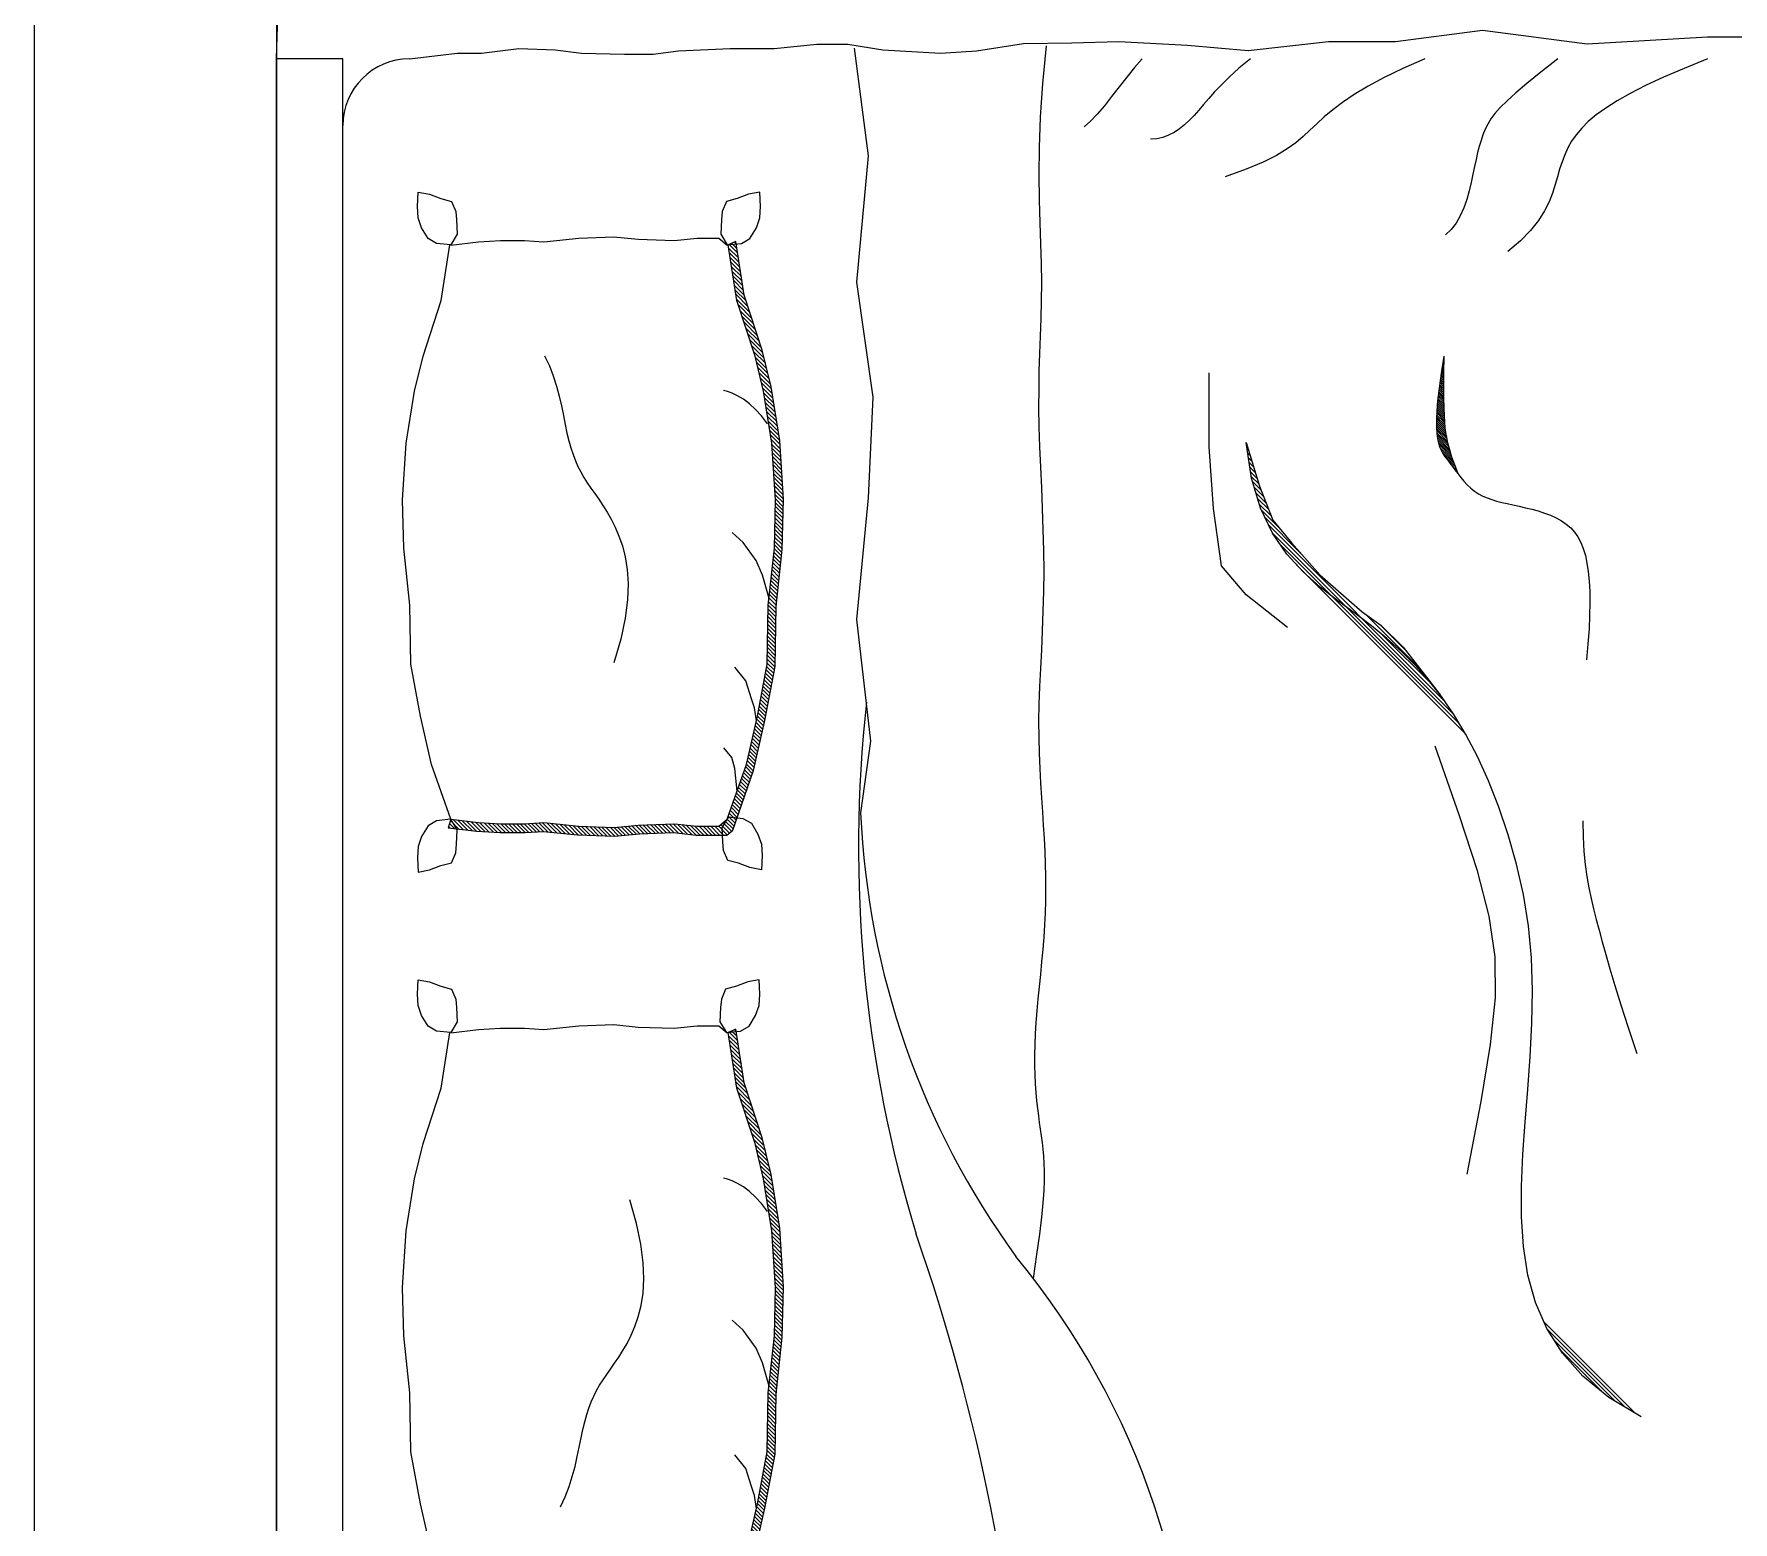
# Model space of a CAD drawing. Header units: millimetres. Extents: x 2444.3 to 2532.4, y 2068.2 to 2109.
# Drawn here: x 2465.698 to 2467.1, y 2096.146 to 2097.374 of the extents above; entities that cross this region are included whole.
import ezdxf

# ---------------------------------------------------------------- set-up
doc = ezdxf.new("R2010")
doc.units = ezdxf.units.MM
doc.layers.get('0').update_dxf_attribs({"color": 4})
doc.layers.add('MOBILIARIO', color=7, linetype='Continuous')
doc.layers.add('MOBILIARIO2', color=11, linetype='Continuous')

# ---------------------------------------------------------------- blocks, each defined once
blk = doc.blocks.new('*X93')
at = {"color": 0}
for p, q in [((163.7044, 128.5647), (163.7161, 128.5763)), ((163.705, 128.5698), (163.7167, 128.5814)), ((163.7057, 128.5749), (163.7155, 128.5848)), ((163.7063, 128.58), (163.7121, 128.5858)), ((163.7069, 128.5851), (163.7087, 128.5869)), ((163.7027, 128.545), (163.7136, 128.5559)), ((163.7029, 128.5497), (163.7142, 128.561)), ((163.7032, 128.5545), (163.7148, 128.5661)), ((163.7038, 128.5596), (163.7154, 128.5712)), ((163.7017, 128.5261), (163.7123, 128.5366)), ((163.7019, 128.5307), (163.7126, 128.5414)), ((163.7022, 128.5355), (163.7128, 128.5461)), ((163.7024, 128.5402), (163.7131, 128.5509)), ((163.7017, 128.5216), (163.712, 128.5319)), ((163.7017, 128.5171), (163.7118, 128.5271)), ((163.7017, 128.5126), (163.7118, 128.5227)), ((163.7017, 128.5081), (163.7118, 128.5182)), ((163.7017, 128.5036), (163.7118, 128.5137)), ((163.7017, 128.4991), (163.7118, 128.5092)), ((163.702, 128.4949), (163.7118, 128.5047)), ((163.7023, 128.4907), (163.7118, 128.5002)), ((163.702, 128.468), (163.7131, 128.4791)), ((163.7025, 128.4865), (163.712, 128.496)), ((163.7025, 128.473), (163.7128, 128.4833)), ((163.7028, 128.4822), (163.7123, 128.4917)), ((163.703, 128.478), (163.7126, 128.4875)), ((163.6999, 128.4479), (163.7113, 128.4593)), ((163.7004, 128.4529), (163.7118, 128.4643)), ((163.701, 128.4579), (163.7123, 128.4693)), ((163.7015, 128.4629), (163.7128, 128.4743)), ((163.6987, 128.4287), (163.7092, 128.4392)), ((163.6988, 128.4334), (163.7097, 128.4442)), ((163.699, 128.438), (163.7102, 128.4492)), ((163.6994, 128.4429), (163.7107, 128.4543)), ((163.698, 128.4101), (163.7084, 128.4205)), ((163.6982, 128.4148), (163.7086, 128.4252)), ((163.6983, 128.4194), (163.7087, 128.4298)), ((163.6985, 128.4241), (163.7089, 128.4345)), ((163.6976, 128.3962), (163.7079, 128.4066)), ((163.6977, 128.4008), (163.7081, 128.4112)), ((163.6979, 128.4055), (163.7083, 128.4159)), ((163.698, 128.3921), (163.7078, 128.4019)), ((163.6984, 128.388), (163.7077, 128.3973)), ((163.6988, 128.384), (163.7081, 128.3932)), ((163.6992, 128.3799), (163.7085, 128.3891)), ((163.6996, 128.3758), (163.7089, 128.385)), ((163.7, 128.3717), (163.7093, 128.381)), ((163.7004, 128.3676), (163.7097, 128.3769)), ((163.7006, 128.3633), (163.7101, 128.3728)), ((163.7007, 128.3589), (163.7104, 128.3686)), ((163.7009, 128.3546), (163.7106, 128.3643)), ((163.701, 128.3502), (163.7107, 128.36)), ((163.7011, 128.3459), (163.7109, 128.3556)), ((163.7013, 128.3415), (163.711, 128.3513)), ((163.7014, 128.3372), (163.7112, 128.3469)), ((163.7016, 128.3328), (163.7113, 128.3426)), ((163.7, 128.3133), (163.7114, 128.3247)), ((163.7006, 128.3184), (163.7117, 128.3295)), ((163.7011, 128.3234), (163.7116, 128.3339)), ((163.7016, 128.3284), (163.7115, 128.3382)), ((163.699, 128.3033), (163.7104, 128.3147)), ((163.699, 128.2988), (163.7098, 128.3097)), ((163.699, 128.2943), (163.7093, 128.3046)), ((163.6995, 128.3083), (163.7109, 128.3197)), ((163.699, 128.2898), (163.709, 128.2999)), ((163.699, 128.2853), (163.709, 128.2954)), ((163.699, 128.2809), (163.709, 128.2909)), ((163.699, 128.2764), (163.709, 128.2864)), ((163.699, 128.2719), (163.709, 128.2819)), ((163.6993, 128.2677), (163.709, 128.2774)), ((163.7013, 128.2652), (163.7109, 128.2748)), ((163.7034, 128.2628), (163.713, 128.2724)), ((163.7059, 128.2609), (163.715, 128.27)), ((163.7093, 128.2597), (163.7171, 128.2676)), ((163.7126, 128.2585), (163.7204, 128.2664)), ((163.7159, 128.2574), (163.7238, 128.2652)), ((163.7192, 128.2562), (163.7271, 128.264)), ((164.344, 128.2523), (164.3552, 128.2635)), ((164.3493, 128.2532), (164.3605, 128.2644)), ((164.3547, 128.254), (164.3659, 128.2652)), ((164.36, 128.2549), (164.3712, 128.2661)), ((164.3653, 128.2557), (164.3752, 128.2656)), ((163.7225, 128.255), (163.7304, 128.2629)), ((163.7259, 128.2539), (163.7337, 128.2617)), ((163.7292, 128.2527), (163.737, 128.2605)), ((163.7325, 128.2515), (163.7404, 128.2594)), ((163.7358, 128.2503), (163.7437, 128.2582)), ((163.7391, 128.2492), (163.747, 128.257)), ((163.7425, 128.248), (163.7503, 128.2559)), ((163.7458, 128.2468), (163.7536, 128.2547)), ((163.7491, 128.2457), (163.757, 128.2535)), ((163.7524, 128.2445), (163.7603, 128.2523)), ((163.7557, 128.2433), (163.7636, 128.2512)), ((163.7591, 128.2422), (163.7669, 128.25)), ((163.7624, 128.241), (163.7702, 128.2488)), ((163.7657, 128.2398), (163.7736, 128.2477)), ((163.769, 128.2386), (163.7769, 128.2465)), ((163.7723, 128.2375), (163.7803, 128.2454)), ((163.776, 128.2366), (163.7839, 128.2446)), ((164.2574, 128.2287), (164.2729, 128.2441)), ((164.2641, 128.2308), (164.2795, 128.2463)), ((164.2708, 128.233), (164.2862, 128.2484)), ((164.2774, 128.2352), (164.2929, 128.2506)), ((164.2841, 128.2373), (164.2995, 128.2528)), ((164.2907, 128.2395), (164.3062, 128.2549)), ((164.2974, 128.2417), (164.3125, 128.2568)), ((164.3041, 128.2438), (164.3179, 128.2576)), ((164.3107, 128.246), (164.3232, 128.2585)), ((164.3173, 128.2481), (164.3285, 128.2593)), ((164.3227, 128.249), (164.3339, 128.2602)), ((164.328, 128.2498), (164.3392, 128.261)), ((164.3333, 128.2507), (164.3445, 128.2619)), ((164.3387, 128.2515), (164.3499, 128.2627)), ((164.3707, 128.2566), (164.3766, 128.2625)), ((164.376, 128.2574), (164.378, 128.2594)), ((163.7796, 128.2358), (163.7876, 128.2437)), ((163.7833, 128.235), (163.7913, 128.2429)), ((163.787, 128.2341), (163.7949, 128.2421)), ((163.7906, 128.2333), (163.7986, 128.2413)), ((163.7943, 128.2325), (163.8023, 128.2404)), ((163.798, 128.2317), (163.8059, 128.2396)), ((163.8016, 128.2308), (163.8096, 128.2388)), ((163.8053, 128.23), (163.8133, 128.238)), ((163.809, 128.2292), (163.8169, 128.2371)), ((163.8126, 128.2284), (163.8206, 128.2363)), ((163.8163, 128.2275), (163.8243, 128.2355)), ((163.82, 128.2267), (163.8279, 128.2347)), ((163.8236, 128.2259), (163.8316, 128.2338)), ((163.8273, 128.2251), (163.8353, 128.233)), ((163.831, 128.2243), (163.839, 128.2323)), ((163.8348, 128.2236), (163.8428, 128.2316)), ((163.8386, 128.2229), (163.8466, 128.2309)), ((163.8424, 128.2222), (163.8504, 128.2302)), ((163.8461, 128.2215), (163.8542, 128.2295)), ((163.8499, 128.2208), (163.858, 128.2288)), ((163.8537, 128.2201), (163.8618, 128.2281)), ((163.8575, 128.2194), (163.8655, 128.2274)), ((163.8613, 128.2187), (163.8693, 128.2267)), ((163.8651, 128.2179), (163.8731, 128.226)), ((163.8689, 128.2172), (163.8769, 128.2253)), ((164.1886, 128.2136), (164.1998, 128.2249)), ((164.1939, 128.2145), (164.2052, 128.2258)), ((164.1993, 128.2154), (164.2109, 128.227)), ((164.2046, 128.2163), (164.2168, 128.2284)), ((164.21, 128.2171), (164.2227, 128.2298)), ((164.2157, 128.2183), (164.2286, 128.2313)), ((164.2216, 128.2197), (164.2345, 128.2327)), ((164.2275, 128.2212), (164.2405, 128.2341)), ((164.2334, 128.2226), (164.2464, 128.2356)), ((164.2393, 128.224), (164.2529, 128.2376)), ((164.2453, 128.2255), (164.2596, 128.2397)), ((164.2512, 128.2269), (164.2662, 128.2419)), ((163.8726, 128.2165), (163.8807, 128.2246)), ((163.8764, 128.2158), (163.8845, 128.2239)), ((163.8802, 128.2151), (163.8883, 128.2232)), ((163.884, 128.2144), (163.8921, 128.2225)), ((163.8878, 128.2137), (163.896, 128.222)), ((163.8916, 128.213), (163.9004, 128.2219)), ((163.8959, 128.2129), (163.9048, 128.2218)), ((163.9003, 128.2128), (163.9092, 128.2217)), ((163.9047, 128.2127), (163.9136, 128.2216)), ((163.9091, 128.2126), (163.918, 128.2215)), ((163.9135, 128.2125), (163.9224, 128.2214)), ((163.9179, 128.2124), (163.9268, 128.2214)), ((163.9223, 128.2123), (163.9313, 128.2213)), ((163.9267, 128.2122), (163.9357, 128.2212)), ((163.9311, 128.2121), (163.9401, 128.2211)), ((163.9355, 128.2121), (163.9445, 128.221)), ((163.9399, 128.212), (163.9489, 128.2209)), ((163.9443, 128.2119), (163.9533, 128.2208)), ((163.9487, 128.2118), (163.9577, 128.2207)), ((163.9531, 128.2117), (163.9621, 128.2206)), ((163.9575, 128.2116), (163.9661, 128.2202)), ((163.9618, 128.2114), (163.9702, 128.2198)), ((163.9659, 128.211), (163.9743, 128.2194)), ((163.9699, 128.2106), (163.9783, 128.2189)), ((163.974, 128.2101), (163.9824, 128.2185)), ((163.9781, 128.2097), (163.9864, 128.2181)), ((163.9821, 128.2093), (163.9905, 128.2176)), ((163.9862, 128.2088), (163.9945, 128.2172)), ((163.9902, 128.2084), (163.9986, 128.2168)), ((163.9943, 128.208), (164.0027, 128.2163)), ((163.9984, 128.2075), (164.0067, 128.2159)), ((164.0024, 128.2071), (164.0108, 128.2155)), ((164.0065, 128.2067), (164.0148, 128.215)), ((164.0105, 128.2063), (164.0189, 128.2146)), ((164.0146, 128.2058), (164.023, 128.2142)), ((164.0187, 128.2054), (164.027, 128.2138)), ((164.0227, 128.205), (164.0314, 128.2136)), ((164.0268, 128.2046), (164.0357, 128.2135)), ((164.0312, 128.2045), (164.0401, 128.2134)), ((164.0356, 128.2044), (164.0445, 128.2133)), ((164.04, 128.2043), (164.0489, 128.2132)), ((164.0444, 128.2042), (164.0533, 128.2131)), ((164.0487, 128.2041), (164.0576, 128.213)), ((164.0531, 128.2039), (164.062, 128.2128)), ((164.0575, 128.2038), (164.0664, 128.2127)), ((164.0619, 128.2037), (164.0708, 128.2126)), ((164.0663, 128.2036), (164.0752, 128.2125)), ((164.0707, 128.2035), (164.0796, 128.2124)), ((164.075, 128.2034), (164.084, 128.2124)), ((164.0794, 128.2033), (164.0888, 128.2127)), ((164.0838, 128.2032), (164.0936, 128.213)), ((164.0886, 128.2035), (164.0984, 128.2133)), ((164.0934, 128.2038), (164.1032, 128.2136)), ((164.0982, 128.2041), (164.108, 128.2139)), ((164.103, 128.2045), (164.1128, 128.2142)), ((164.1078, 128.2048), (164.1176, 128.2145)), ((164.1126, 128.2051), (164.1224, 128.2148)), ((164.1174, 128.2054), (164.1272, 128.2152)), ((164.1222, 128.2057), (164.132, 128.2155)), ((164.127, 128.206), (164.1368, 128.2158)), ((164.1318, 128.2063), (164.1416, 128.2161)), ((164.1366, 128.2066), (164.1464, 128.2164)), ((164.1414, 128.2069), (164.1516, 128.2171)), ((164.1462, 128.2072), (164.1569, 128.2179)), ((164.151, 128.2075), (164.1623, 128.2188)), ((164.1564, 128.2084), (164.1677, 128.2197)), ((164.1617, 128.2093), (164.173, 128.2206)), ((164.1671, 128.2102), (164.1784, 128.2214)), ((164.1725, 128.211), (164.1837, 128.2223)), ((164.1778, 128.2119), (164.1891, 128.2232)), ((164.1832, 128.2128), (164.1945, 128.2241))]:
    blk.add_line(p, q, dxfattribs=at)
blk = doc.blocks.new('*X89')
at = {"color": 0}
for p, q in [((164.9812, 127.6503), (164.993, 127.6621)), ((164.9886, 127.6531), (164.9994, 127.664)), ((164.9959, 127.656), (165.0059, 127.666)), ((165.0029, 127.6585), (165.0118, 127.6674)), ((165.0094, 127.6605), (165.0171, 127.6682)), ((165.0159, 127.6625), (165.0224, 127.669)), ((165.0223, 127.6645), (165.0276, 127.6697)), ((165.0288, 127.6665), (165.0329, 127.6705)), ((165.0353, 127.6684), (165.0381, 127.6713)), ((165.0417, 127.6704), (165.0434, 127.6721)), ((165.0482, 127.6724), (165.0486, 127.6728)), ((164.7404, 127.4365), (164.9473, 127.6434)), ((164.7547, 127.4463), (164.956, 127.6475)), ((164.924, 127.611), (164.9646, 127.6516)), ((164.9533, 127.6358), (164.9732, 127.6557)), ((164.9666, 127.6446), (164.9802, 127.6583)), ((164.9739, 127.6475), (164.9866, 127.6602)), ((164.7289, 127.4294), (164.9334, 127.6339)), ((164.7177, 127.4227), (164.9106, 127.6156)), ((164.7923, 127.4748), (164.853, 127.5355)), ((164.7733, 127.4604), (164.8301, 127.5172)), ((164.8119, 127.49), (164.8424, 127.5204)), ((163.9387, 127.2274), (164.0436, 127.3324)), ((163.9455, 127.2387), (164.0357, 127.3289)), ((163.9524, 127.2501), (164.0234, 127.3211)), ((163.9635, 127.2656), (164.0111, 127.3133))]:
    blk.add_line(p, q, dxfattribs=at)
blk = doc.blocks.new('*X90')
at = {"color": 0}
for p, q in [((165.0265, 127.4352), (165.0409, 127.4495)), ((165.03, 127.4364), (165.0449, 127.4513)), ((165.0334, 127.4376), (165.0483, 127.4524)), ((165.0368, 127.4387), (165.0513, 127.4532)), ((165.0401, 127.4397), (165.0541, 127.4538)), ((165.0432, 127.4407), (165.0568, 127.4542)), ((165.0464, 127.4416), (165.0594, 127.4546)), ((165.0494, 127.4423), (165.0619, 127.4548)), ((165.0523, 127.443), (165.0643, 127.455)), ((165.0552, 127.4436), (165.0667, 127.4552)), ((165.058, 127.4441), (165.0691, 127.4553)), ((165.0607, 127.4446), (165.0713, 127.4553)), ((165.0633, 127.445), (165.0736, 127.4553)), ((165.0659, 127.4453), (165.0758, 127.4553)), ((165.0684, 127.4456), (165.078, 127.4552)), ((165.0709, 127.4459), (165.0802, 127.4552)), ((165.0734, 127.4461), (165.0823, 127.4551)), ((165.0758, 127.4463), (165.0845, 127.455)), ((165.0782, 127.4464), (165.0867, 127.4549)), ((165.0805, 127.4465), (165.0887, 127.4547)), ((165.0829, 127.4466), (165.0908, 127.4546)), ((165.0852, 127.4467), (165.0929, 127.4544)), ((165.0875, 127.4468), (165.095, 127.4542)), ((165.0899, 127.4469), (165.0971, 127.4541)), ((165.0922, 127.4469), (165.0991, 127.4539)), ((165.0944, 127.447), (165.1011, 127.4537)), ((165.0967, 127.447), (165.1032, 127.4534)), ((165.099, 127.447), (165.1052, 127.4532)), ((165.1013, 127.4471), (165.1072, 127.453)), ((165.1035, 127.4471), (165.1092, 127.4528)), ((165.1058, 127.4471), (165.1113, 127.4525)), ((165.1081, 127.4471), (165.1133, 127.4523)), ((165.1103, 127.4471), (165.1152, 127.452)), ((165.1126, 127.4471), (165.1172, 127.4518)), ((165.1148, 127.4471), (165.1192, 127.4515)), ((165.1171, 127.4471), (165.1212, 127.4512)), ((165.1193, 127.4471), (165.1231, 127.451)), ((165.1215, 127.4471), (165.1251, 127.4507)), ((165.1238, 127.4471), (165.1271, 127.4504)), ((165.126, 127.4471), (165.1291, 127.4502)), ((165.1283, 127.4471), (165.131, 127.4499)), ((165.1305, 127.4471), (165.133, 127.4496)), ((165.1327, 127.4471), (165.1349, 127.4492)), ((165.135, 127.4471), (165.1368, 127.4489)), ((165.1372, 127.447), (165.1388, 127.4486)), ((165.1394, 127.447), (165.1407, 127.4483)), ((165.1416, 127.447), (165.1426, 127.448)), ((165.1439, 127.447), (165.1446, 127.4477)), ((165.1461, 127.447), (165.1465, 127.4474)), ((165.1483, 127.447), (165.1485, 127.4471)), ((165.0159, 127.4313), (165.0175, 127.4329)), ((165.0195, 127.4326), (165.0261, 127.4393)), ((165.023, 127.4339), (165.0351, 127.4459))]:
    blk.add_line(p, q, dxfattribs=at)
blk = doc.blocks.new('*X91')
at = {"color": 0}
for p, q in [((163.7044, 128.5647), (163.7161, 128.5763)), ((163.705, 128.5698), (163.7167, 128.5814)), ((163.7057, 128.5749), (163.7155, 128.5848)), ((163.7063, 128.58), (163.7121, 128.5858)), ((163.7069, 128.5851), (163.7087, 128.5869)), ((163.7027, 128.545), (163.7136, 128.5559)), ((163.7029, 128.5497), (163.7142, 128.561)), ((163.7032, 128.5545), (163.7148, 128.5661)), ((163.7038, 128.5596), (163.7154, 128.5712)), ((163.7017, 128.5261), (163.7123, 128.5366)), ((163.7019, 128.5307), (163.7126, 128.5414)), ((163.7022, 128.5355), (163.7128, 128.5461)), ((163.7024, 128.5402), (163.7131, 128.5509)), ((163.7017, 128.5216), (163.712, 128.5319)), ((163.7017, 128.5171), (163.7118, 128.5271)), ((163.7017, 128.5126), (163.7118, 128.5227)), ((163.7017, 128.5081), (163.7118, 128.5182)), ((163.7017, 128.5036), (163.7118, 128.5137)), ((163.7017, 128.4991), (163.7118, 128.5092)), ((163.702, 128.4949), (163.7118, 128.5047)), ((163.7023, 128.4907), (163.7118, 128.5002)), ((163.702, 128.468), (163.7131, 128.4791)), ((163.7025, 128.4865), (163.712, 128.496)), ((163.7025, 128.473), (163.7128, 128.4833)), ((163.7028, 128.4822), (163.7123, 128.4917)), ((163.703, 128.478), (163.7126, 128.4875)), ((163.6999, 128.4479), (163.7113, 128.4593)), ((163.7004, 128.4529), (163.7118, 128.4643)), ((163.701, 128.4579), (163.7123, 128.4693)), ((163.7015, 128.4629), (163.7128, 128.4743)), ((163.6987, 128.4287), (163.7092, 128.4392)), ((163.6988, 128.4334), (163.7097, 128.4442)), ((163.699, 128.438), (163.7102, 128.4492)), ((163.6994, 128.4429), (163.7107, 128.4543)), ((163.698, 128.4101), (163.7084, 128.4205)), ((163.6982, 128.4148), (163.7086, 128.4252)), ((163.6983, 128.4194), (163.7087, 128.4298)), ((163.6985, 128.4241), (163.7089, 128.4345)), ((163.6976, 128.3962), (163.7079, 128.4066)), ((163.6977, 128.4008), (163.7081, 128.4112)), ((163.6979, 128.4055), (163.7083, 128.4159)), ((163.698, 128.3921), (163.7078, 128.4019)), ((163.6984, 128.388), (163.7077, 128.3973)), ((163.6988, 128.384), (163.7081, 128.3932)), ((163.6992, 128.3799), (163.7085, 128.3891)), ((163.6996, 128.3758), (163.7089, 128.385)), ((163.7, 128.3717), (163.7093, 128.381)), ((163.7004, 128.3676), (163.7097, 128.3769)), ((163.7006, 128.3633), (163.7101, 128.3728)), ((163.7007, 128.3589), (163.7104, 128.3686)), ((163.7009, 128.3546), (163.7106, 128.3643)), ((163.701, 128.3502), (163.7107, 128.36)), ((163.7011, 128.3459), (163.7109, 128.3556)), ((163.7013, 128.3415), (163.711, 128.3513)), ((163.7014, 128.3372), (163.7112, 128.3469)), ((163.7016, 128.3328), (163.7113, 128.3426)), ((163.7, 128.3133), (163.7114, 128.3247)), ((163.7006, 128.3184), (163.7117, 128.3295)), ((163.7011, 128.3234), (163.7116, 128.3339)), ((163.7016, 128.3284), (163.7115, 128.3382)), ((163.699, 128.3033), (163.7104, 128.3147)), ((163.699, 128.2988), (163.7098, 128.3097)), ((163.699, 128.2943), (163.7093, 128.3046)), ((163.6995, 128.3083), (163.7109, 128.3197)), ((163.699, 128.2898), (163.709, 128.2999)), ((163.699, 128.2853), (163.709, 128.2954)), ((163.699, 128.2809), (163.709, 128.2909)), ((163.699, 128.2764), (163.709, 128.2864)), ((163.699, 128.2719), (163.709, 128.2819)), ((163.6993, 128.2677), (163.709, 128.2774)), ((163.7013, 128.2652), (163.7109, 128.2748)), ((163.7034, 128.2628), (163.713, 128.2724)), ((163.7059, 128.2609), (163.715, 128.27)), ((163.7093, 128.2597), (163.7171, 128.2676)), ((163.7126, 128.2585), (163.7204, 128.2664)), ((163.7159, 128.2574), (163.7238, 128.2652)), ((163.7192, 128.2562), (163.7271, 128.264)), ((164.344, 128.2523), (164.3552, 128.2635)), ((164.3493, 128.2532), (164.3605, 128.2644)), ((164.3547, 128.254), (164.3659, 128.2652)), ((164.36, 128.2549), (164.3712, 128.2661)), ((164.3653, 128.2557), (164.3752, 128.2656)), ((163.7225, 128.255), (163.7304, 128.2629)), ((163.7259, 128.2539), (163.7337, 128.2617)), ((163.7292, 128.2527), (163.737, 128.2605)), ((163.7325, 128.2515), (163.7404, 128.2594)), ((163.7358, 128.2503), (163.7437, 128.2582)), ((163.7391, 128.2492), (163.747, 128.257)), ((163.7425, 128.248), (163.7503, 128.2559)), ((163.7458, 128.2468), (163.7536, 128.2547)), ((163.7491, 128.2457), (163.757, 128.2535)), ((163.7524, 128.2445), (163.7603, 128.2523)), ((163.7557, 128.2433), (163.7636, 128.2512)), ((163.7591, 128.2422), (163.7669, 128.25)), ((163.7624, 128.241), (163.7702, 128.2488)), ((163.7657, 128.2398), (163.7736, 128.2477)), ((163.769, 128.2386), (163.7769, 128.2465)), ((163.7723, 128.2375), (163.7803, 128.2454)), ((163.776, 128.2366), (163.7839, 128.2446)), ((164.2574, 128.2287), (164.2729, 128.2441)), ((164.2641, 128.2308), (164.2795, 128.2463)), ((164.2708, 128.233), (164.2862, 128.2484)), ((164.2774, 128.2352), (164.2929, 128.2506)), ((164.2841, 128.2373), (164.2995, 128.2528)), ((164.2907, 128.2395), (164.3062, 128.2549)), ((164.2974, 128.2417), (164.3125, 128.2568)), ((164.3041, 128.2438), (164.3179, 128.2576)), ((164.3107, 128.246), (164.3232, 128.2585)), ((164.3173, 128.2481), (164.3285, 128.2593)), ((164.3227, 128.249), (164.3339, 128.2602)), ((164.328, 128.2498), (164.3392, 128.261)), ((164.3333, 128.2507), (164.3445, 128.2619)), ((164.3387, 128.2515), (164.3499, 128.2627)), ((164.3707, 128.2566), (164.3766, 128.2625)), ((164.376, 128.2574), (164.378, 128.2594)), ((163.7796, 128.2358), (163.7876, 128.2437)), ((163.7833, 128.235), (163.7913, 128.2429)), ((163.787, 128.2341), (163.7949, 128.2421)), ((163.7906, 128.2333), (163.7986, 128.2413)), ((163.7943, 128.2325), (163.8023, 128.2404)), ((163.798, 128.2317), (163.8059, 128.2396)), ((163.8016, 128.2308), (163.8096, 128.2388)), ((163.8053, 128.23), (163.8133, 128.238)), ((163.809, 128.2292), (163.8169, 128.2371)), ((163.8126, 128.2284), (163.8206, 128.2363)), ((163.8163, 128.2275), (163.8243, 128.2355)), ((163.82, 128.2267), (163.8279, 128.2347)), ((163.8236, 128.2259), (163.8316, 128.2338)), ((163.8273, 128.2251), (163.8353, 128.233)), ((163.831, 128.2243), (163.839, 128.2323)), ((163.8348, 128.2236), (163.8428, 128.2316)), ((163.8386, 128.2229), (163.8466, 128.2309)), ((163.8424, 128.2222), (163.8504, 128.2302)), ((163.8461, 128.2215), (163.8542, 128.2295)), ((163.8499, 128.2208), (163.858, 128.2288)), ((163.8537, 128.2201), (163.8618, 128.2281)), ((163.8575, 128.2194), (163.8655, 128.2274)), ((163.8613, 128.2187), (163.8693, 128.2267)), ((163.8651, 128.2179), (163.8731, 128.226)), ((163.8689, 128.2172), (163.8769, 128.2253)), ((164.1886, 128.2136), (164.1998, 128.2249)), ((164.1939, 128.2145), (164.2052, 128.2258)), ((164.1993, 128.2154), (164.2109, 128.227)), ((164.2046, 128.2163), (164.2168, 128.2284)), ((164.21, 128.2171), (164.2227, 128.2298)), ((164.2157, 128.2183), (164.2286, 128.2313)), ((164.2216, 128.2197), (164.2345, 128.2327)), ((164.2275, 128.2212), (164.2405, 128.2341)), ((164.2334, 128.2226), (164.2464, 128.2356)), ((164.2393, 128.224), (164.2529, 128.2376)), ((164.2453, 128.2255), (164.2596, 128.2397)), ((164.2512, 128.2269), (164.2662, 128.2419)), ((163.8726, 128.2165), (163.8807, 128.2246)), ((163.8764, 128.2158), (163.8845, 128.2239)), ((163.8802, 128.2151), (163.8883, 128.2232)), ((163.884, 128.2144), (163.8921, 128.2225)), ((163.8878, 128.2137), (163.896, 128.222)), ((163.8916, 128.213), (163.9004, 128.2219)), ((163.8959, 128.2129), (163.9048, 128.2218)), ((163.9003, 128.2128), (163.9092, 128.2217)), ((163.9047, 128.2127), (163.9136, 128.2216)), ((163.9091, 128.2126), (163.918, 128.2215)), ((163.9135, 128.2125), (163.9224, 128.2214)), ((163.9179, 128.2124), (163.9268, 128.2214)), ((163.9223, 128.2123), (163.9313, 128.2213)), ((163.9267, 128.2122), (163.9357, 128.2212)), ((163.9311, 128.2121), (163.9401, 128.2211)), ((163.9355, 128.2121), (163.9445, 128.221)), ((163.9399, 128.212), (163.9489, 128.2209)), ((163.9443, 128.2119), (163.9533, 128.2208)), ((163.9487, 128.2118), (163.9577, 128.2207)), ((163.9531, 128.2117), (163.9621, 128.2206)), ((163.9575, 128.2116), (163.9661, 128.2202)), ((163.9618, 128.2114), (163.9702, 128.2198)), ((163.9659, 128.211), (163.9743, 128.2194)), ((163.9699, 128.2106), (163.9783, 128.2189)), ((163.974, 128.2101), (163.9824, 128.2185)), ((163.9781, 128.2097), (163.9864, 128.2181)), ((163.9821, 128.2093), (163.9905, 128.2176)), ((163.9862, 128.2088), (163.9945, 128.2172)), ((163.9902, 128.2084), (163.9986, 128.2168)), ((163.9943, 128.208), (164.0027, 128.2163)), ((163.9984, 128.2075), (164.0067, 128.2159)), ((164.0024, 128.2071), (164.0108, 128.2155)), ((164.0065, 128.2067), (164.0148, 128.215)), ((164.0105, 128.2063), (164.0189, 128.2146)), ((164.0146, 128.2058), (164.023, 128.2142)), ((164.0187, 128.2054), (164.027, 128.2138)), ((164.0227, 128.205), (164.0314, 128.2136)), ((164.0268, 128.2046), (164.0357, 128.2135)), ((164.0312, 128.2045), (164.0401, 128.2134)), ((164.0356, 128.2044), (164.0445, 128.2133)), ((164.04, 128.2043), (164.0489, 128.2132)), ((164.0444, 128.2042), (164.0533, 128.2131)), ((164.0487, 128.2041), (164.0576, 128.213)), ((164.0531, 128.2039), (164.062, 128.2128)), ((164.0575, 128.2038), (164.0664, 128.2127)), ((164.0619, 128.2037), (164.0708, 128.2126)), ((164.0663, 128.2036), (164.0752, 128.2125)), ((164.0707, 128.2035), (164.0796, 128.2124)), ((164.075, 128.2034), (164.084, 128.2124)), ((164.0794, 128.2033), (164.0888, 128.2127)), ((164.0838, 128.2032), (164.0936, 128.213)), ((164.0886, 128.2035), (164.0984, 128.2133)), ((164.0934, 128.2038), (164.1032, 128.2136)), ((164.0982, 128.2041), (164.108, 128.2139)), ((164.103, 128.2045), (164.1128, 128.2142)), ((164.1078, 128.2048), (164.1176, 128.2145)), ((164.1126, 128.2051), (164.1224, 128.2148)), ((164.1174, 128.2054), (164.1272, 128.2152)), ((164.1222, 128.2057), (164.132, 128.2155)), ((164.127, 128.206), (164.1368, 128.2158)), ((164.1318, 128.2063), (164.1416, 128.2161)), ((164.1366, 128.2066), (164.1464, 128.2164)), ((164.1414, 128.2069), (164.1516, 128.2171)), ((164.1462, 128.2072), (164.1569, 128.2179)), ((164.151, 128.2075), (164.1623, 128.2188)), ((164.1564, 128.2084), (164.1677, 128.2197)), ((164.1617, 128.2093), (164.173, 128.2206)), ((164.1671, 128.2102), (164.1784, 128.2214)), ((164.1725, 128.211), (164.1837, 128.2223)), ((164.1778, 128.2119), (164.1891, 128.2232)), ((164.1832, 128.2128), (164.1945, 128.2241))]:
    blk.add_line(p, q, dxfattribs=at)
blk = doc.blocks.new('CAMA220X200CM-2MESITAS')
at = {"layer": 'MOBILIARIO'}
for p, q in [((-0.9906, 0), (0.9906, 0)), ((0.9906, -0.0762), (0.9906, 0)), ((-0.9906, -0.0762), (0.9906, -0.0762))]:
    blk.add_line(p, q, dxfattribs=at)
for points in [[(0.9906, 0), (1.0162, -0.001), (1.0385, -0.0017)], [(-0.7824, -0.1998), (-0.7198, -0.1777), (-0.6644, -0.1653), (-0.6048, -0.1542), (-0.537, -0.1528), (-0.4719, -0.1459), (-0.4166, -0.1445), (-0.3515, -0.1487), (-0.2919, -0.1583), (-0.2518, -0.168), (-0.1881, -0.1888), (-0.1246, -0.1988)], [(0.1198, -0.1998), (0.1824, -0.1777), (0.2377, -0.1653), (0.2973, -0.1542), (0.3651, -0.1528), (0.4302, -0.1459), (0.4856, -0.1445), (0.5506, -0.1487), (0.6102, -0.1583), (0.6503, -0.168), (0.714, -0.1888), (0.7775, -0.1988)], [(0.9906, -0.1524), (0.9973, -0.2073), (0.9973, -0.235), (1.0024, -0.2778), (1.0011, -0.3194), (0.9973, -0.3496), (0.9961, -0.3988), (0.9961, -0.4315), (0.9999, -0.4605), (1.0024, -0.5197), (1.0024, -0.5701), (1.0074, -0.6192), (1.0074, -0.6545), (1.0011, -0.6948), (0.9971, -0.7608), (0.9997, -0.8019), (1.0081, -0.8557), (1.0089, -0.9111), (1.0106, -0.9648), (1.0064, -1.0438), (1.0003, -1.1131), (1.0106, -1.2051), (1.0106, -1.2817), (1.0234, -1.3814), (1.008, -1.5015), (1.0157, -1.6394), (1.0157, -1.7135)], [(-0.1246, -0.1998), (-0.1229, -0.1836), (-0.1172, -0.1738), (-0.105, -0.1664), (-0.0936, -0.1624), (-0.0805, -0.1616), (-0.0642, -0.1624), (-0.0666, -0.1754), (-0.0715, -0.1885), (-0.0748, -0.2007), (-0.0862, -0.2056), (-0.096, -0.2064), (-0.1123, -0.2072), (-0.1246, -0.1998)], [(0.1198, -0.1998), (0.1181, -0.1836), (0.1123, -0.1738), (0.1001, -0.1664), (0.0887, -0.1624), (0.0756, -0.1616), (0.0593, -0.1624), (0.0617, -0.1754), (0.0666, -0.1885), (0.0699, -0.2007), (0.0813, -0.2056), (0.0911, -0.2064), (0.1074, -0.2072), (0.1198, -0.1998)], [(0.7775, -0.1998), (0.7792, -0.1836), (0.7849, -0.1738), (0.7971, -0.1664), (0.8086, -0.1624), (0.8216, -0.1616), (0.838, -0.1624), (0.8355, -0.1754), (0.8306, -0.1885), (0.8273, -0.2007), (0.8159, -0.2056), (0.8061, -0.2064), (0.7898, -0.2072), (0.7775, -0.1998)], [(-0.1248, -0.1998), (-0.1209, -0.2317), (-0.1195, -0.2566), (-0.1195, -0.2843), (-0.1209, -0.3064), (-0.1168, -0.3465), (-0.1154, -0.3866), (-0.1182, -0.4143), (-0.1195, -0.4558), (-0.1168, -0.4821), (-0.1168, -0.507), (-0.1248, -0.5165)], [(0.1198, -0.1998), (0.1159, -0.2317), (0.1145, -0.2566), (0.1145, -0.2843), (0.1159, -0.3064), (0.1118, -0.3465), (0.1104, -0.3866), (0.1131, -0.4143), (0.1145, -0.4558), (0.1118, -0.4821), (0.1118, -0.507), (0.1198, -0.5165)], [(0.7773, -0.1998), (0.7812, -0.2317), (0.7826, -0.2566), (0.7826, -0.2843), (0.7812, -0.3064), (0.7853, -0.3465), (0.7867, -0.3866), (0.784, -0.4143), (0.7826, -0.4558), (0.7853, -0.4821), (0.7853, -0.507), (0.7773, -0.5165)], [(-0.7824, -0.5165), (-0.7198, -0.5386), (-0.6644, -0.551), (-0.6048, -0.5621), (-0.537, -0.5635), (-0.4719, -0.5704), (-0.4166, -0.5718), (-0.3515, -0.5676), (-0.2919, -0.5579), (-0.2518, -0.5483), (-0.1881, -0.5275), (-0.1246, -0.5175)], [(-0.1246, -0.5156), (-0.1229, -0.5318), (-0.1172, -0.5415), (-0.105, -0.5489), (-0.0936, -0.553), (-0.0805, -0.5538), (-0.0642, -0.553), (-0.0666, -0.5399), (-0.0715, -0.5269), (-0.0748, -0.5146), (-0.0862, -0.5097), (-0.096, -0.5089), (-0.1123, -0.5081), (-0.1246, -0.5156)], [(0.1225, -0.5182), (0.1208, -0.5344), (0.1151, -0.5441), (0.1028, -0.5515), (0.0914, -0.5556), (0.0783, -0.5564), (0.062, -0.5556), (0.0645, -0.5425), (0.0694, -0.5295), (0.0726, -0.5172), (0.084, -0.5123), (0.0938, -0.5115), (0.1102, -0.5107), (0.1225, -0.5182)], [(0.1198, -0.5165), (0.1824, -0.5386), (0.2377, -0.551), (0.2973, -0.5621), (0.3651, -0.5635), (0.4302, -0.5704), (0.4856, -0.5718), (0.5506, -0.5676), (0.6102, -0.5579), (0.6503, -0.5483), (0.714, -0.5275), (0.7775, -0.5175)], [(0.7775, -0.5165), (0.7792, -0.5327), (0.7849, -0.5425), (0.7971, -0.5498), (0.8086, -0.5539), (0.8216, -0.5547), (0.838, -0.5539), (0.8355, -0.5409), (0.8306, -0.5278), (0.8273, -0.5156), (0.8159, -0.5107), (0.8061, -0.5099), (0.7898, -0.509), (0.7775, -0.5165)], [(0.127, -0.6693), (0.2091, -0.681), (0.3485, -0.6649), (0.488, -0.6783), (0.6033, -0.6837), (0.7347, -0.6649), (0.8795, -0.6783), (1.0028, -0.6623)], [(-0.4062, -0.8671), (-0.3788, -0.8712), (-0.3556, -0.8744), (-0.336, -0.8767), (-0.3195, -0.8783), (-0.3056, -0.8793), (-0.2938, -0.8798), (-0.2836, -0.8798), (-0.2745, -0.8795), (-0.2661, -0.879), (-0.2581, -0.8783), (-0.2504, -0.8774), (-0.2428, -0.8764), (-0.2353, -0.8754), (-0.2277, -0.8743), (-0.2198, -0.8732), (-0.2115, -0.8722), (-0.2027, -0.8712), (-0.1933, -0.8704), (-0.1834, -0.8697), (-0.173, -0.8692), (-0.1621, -0.8688), (-0.1506, -0.8688), (-0.1386, -0.869), (-0.1261, -0.8695), (-0.1132, -0.8703), (-0.0998, -0.8714), (-0.086, -0.8727), (-0.0721, -0.8741), (-0.0579, -0.8755), (-0.0437, -0.8769), (-0.0294, -0.8782), (-0.0153, -0.8793), (-0.0013, -0.8802), (0.0126, -0.8808), (0.0265, -0.8812), (0.0404, -0.8814), (0.0544, -0.8813), (0.0686, -0.881), (0.083, -0.8805), (0.0978, -0.8798), (0.1129, -0.8788), (0.1284, -0.8778), (0.1444, -0.8767), (0.1609, -0.8756), (0.1778, -0.8747), (0.1954, -0.874), (0.2135, -0.8736), (0.2323, -0.8735), (0.2517, -0.8739), (0.2718, -0.8746), (0.2925, -0.8755), (0.3138, -0.8766), (0.3356, -0.8776), (0.3579, -0.8785), (0.3807, -0.8791), (0.4039, -0.8793), (0.4276, -0.8791), (0.4515, -0.8785), (0.4755, -0.8776), (0.4994, -0.8766), (0.5231, -0.8755), (0.5464, -0.8746), (0.5692, -0.8739), (0.5912, -0.8735), (0.6124, -0.8736), (0.633, -0.8739), (0.6532, -0.8745), (0.6732, -0.8752), (0.6932, -0.8759), (0.7136, -0.8764), (0.7345, -0.8766), (0.7561, -0.8764), (0.7788, -0.8758), (0.803, -0.8749), (0.8291, -0.8742), (0.8577, -0.8738), (0.8891, -0.874), (0.9239, -0.8753), (0.9626, -0.8779), (1.0055, -0.882)]]:
    blk.add_lwpolyline(points, dxfattribs=at)
for centre, radius, start, end in [((0.9144, -0.1524), 0.0762, 0, 90), ((0.1684, -1.6021), 0.9338, 92.5398, 126.0403), ((0.0877, -2.1881), 1.5213, 83.7313, 106.9429), ((-1.1282, 1.4791), 2.343, 273.3665, 289.2534), ((-0.9525, -0.1549), 0.8976, 267.5673, 309.5461)]:
    blk.add_arc(centre, radius, start, end, dxfattribs=at)
at = {"layer": 'MOBILIARIO2'}
for p, q in [((0.1198, -0.1998), (0.1099, -0.1968)), ((-0.1207, -0.5263), (-0.1246, -0.5175)), ((0.7814, -0.5263), (0.7775, -0.5175))]:
    blk.add_line(p, q, dxfattribs=at)
for points in [[(0.1099, -0.1968), (0.106, -0.2295), (0.1045, -0.2559), (0.1045, -0.285), (0.1058, -0.3059), (0.1018, -0.3448), (0.1003, -0.3875), (0.1031, -0.416), (0.1044, -0.4549), (0.1017, -0.4808), (0.1017, -0.5161), (0.1073, -0.5227)], [(0.6505, -0.3072), (0.6391, -0.3127), (0.6275, -0.3172), (0.6159, -0.3209), (0.6044, -0.3239), (0.5931, -0.3265), (0.5822, -0.3288), (0.5718, -0.3308), (0.5621, -0.3329), (0.5532, -0.335), (0.545, -0.3373), (0.5375, -0.3398), (0.5304, -0.3425), (0.5238, -0.3454), (0.5175, -0.3486), (0.5113, -0.3521), (0.5052, -0.356), (0.4991, -0.3602), (0.4928, -0.3647), (0.4862, -0.3693), (0.4792, -0.3741), (0.4716, -0.3789), (0.4633, -0.3836), (0.4542, -0.3881), (0.4441, -0.3924), (0.4329, -0.3964), (0.4202, -0.3996), (0.4059, -0.4019), (0.3896, -0.4028), (0.371, -0.4021), (0.3499, -0.3994), (0.3259, -0.3944), (0.2988, -0.3867)], [(-0.6676, -0.3254), (-0.6562, -0.3308), (-0.6446, -0.3353), (-0.633, -0.339), (-0.6215, -0.3421), (-0.6102, -0.3447), (-0.5993, -0.3469), (-0.5889, -0.349), (-0.5792, -0.351), (-0.5703, -0.3532), (-0.5621, -0.3555), (-0.5546, -0.3579), (-0.5476, -0.3606), (-0.5409, -0.3636), (-0.5346, -0.3668), (-0.5284, -0.3703), (-0.5223, -0.3742), (-0.5162, -0.3784), (-0.5099, -0.3828), (-0.5033, -0.3875), (-0.4963, -0.3923), (-0.4887, -0.397), (-0.4805, -0.4018), (-0.4713, -0.4063), (-0.4612, -0.4106), (-0.45, -0.4145), (-0.4373, -0.4178), (-0.423, -0.4201), (-0.4067, -0.421), (-0.3881, -0.4203), (-0.367, -0.4176), (-0.3431, -0.4125), (-0.316, -0.4048)], [(-0.7948, -0.5227), (-0.7267, -0.5467), (-0.6694, -0.5596), (-0.6074, -0.5712), (-0.5386, -0.5726), (-0.4736, -0.5795), (-0.4161, -0.5809), (-0.3487, -0.5766), (-0.287, -0.5666), (-0.245, -0.5564), (-0.1822, -0.536), (-0.1207, -0.5263)], [(-0.6697, -0.5498), (-0.6548, -0.5477), (-0.6445, -0.5441), (-0.6238, -0.5379), (-0.6083, -0.525)], [(-0.5295, -0.5643), (-0.5029, -0.5568), (-0.486, -0.5497), (-0.4655, -0.5346), (-0.4539, -0.5221)], [(-0.3296, -0.5624), (-0.3205, -0.5558), (-0.3129, -0.5489), (-0.3065, -0.5418), (-0.3014, -0.5349), (-0.2974, -0.5283), (-0.2945, -0.5222), (-0.2925, -0.5167), (-0.2913, -0.5122)], [(0.1073, -0.5227), (0.1754, -0.5467), (0.2327, -0.5596), (0.2947, -0.5712), (0.3635, -0.5726), (0.4286, -0.5795), (0.4861, -0.5809), (0.5535, -0.5766), (0.6151, -0.5666), (0.6571, -0.5564), (0.7199, -0.536), (0.7814, -0.5263)], [(0.1519, -0.5278), (0.178, -0.525), (0.1905, -0.5218), (0.2015, -0.5124)], [(0.2324, -0.5498), (0.2473, -0.5477), (0.2577, -0.5441), (0.2783, -0.5379), (0.2939, -0.525)], [(0.3727, -0.5643), (0.3992, -0.5568), (0.4161, -0.5497), (0.4366, -0.5346), (0.4482, -0.5221)], [(0.5725, -0.5624), (0.5816, -0.5558), (0.5892, -0.5489), (0.5956, -0.5418), (0.6007, -0.5349), (0.6047, -0.5283), (0.6077, -0.5222), (0.6097, -0.5167), (0.6108, -0.5122)], [(0.9906, -0.9918), (0.9806, -0.9829), (0.9697, -0.9741), (0.9586, -0.9653), (0.9475, -0.9567), (0.937, -0.9484), (0.9274, -0.9403), (0.9192, -0.9325), (0.9128, -0.9252)], [(0.9906, -1.1157), (0.9798, -1.1026), (0.9699, -1.0916), (0.961, -1.0824), (0.9528, -1.0746), (0.9452, -1.068), (0.9383, -1.0621), (0.9319, -1.0567), (0.9259, -1.0514), (0.9203, -1.0459), (0.9151, -1.0402), (0.9105, -1.0343), (0.9064, -1.0282), (0.9031, -1.0218), (0.9007, -1.0152), (0.8991, -1.0084), (0.8986, -1.0014)], [(0.3393, -1.1581), (0.3769, -1.111), (0.4099, -1.0827), (0.4758, -1.0733), (0.5464, -1.0686), (0.6312, -1.0686)], [(0.9906, -1.3154), (0.9796, -1.2904), (0.9691, -1.2689), (0.9592, -1.2505), (0.9498, -1.2347), (0.9408, -1.2213), (0.9323, -1.2099), (0.9242, -1.2001), (0.9164, -1.1916), (0.909, -1.1839), (0.9017, -1.1762), (0.8946, -1.1678), (0.8874, -1.1579), (0.8801, -1.1457), (0.8724, -1.1303), (0.8643, -1.1109), (0.8557, -1.0868)], [(-0.5647, -1.5633), (-0.5424, -1.5264), (-0.518, -1.4965), (-0.4917, -1.473), (-0.4636, -1.4552), (-0.4338, -1.4422), (-0.4025, -1.4336), (-0.3696, -1.4285), (-0.3355, -1.4263), (-0.3003, -1.4262), (-0.264, -1.4278), (-0.2271, -1.4303), (-0.1896, -1.4333), (-0.1518, -1.4361), (-0.114, -1.4381), (-0.0763, -1.4388), (-0.0389, -1.4376), (-0.0022, -1.4341), (0.0337, -1.4283), (0.0685, -1.4206), (0.1019, -1.4111), (0.1337, -1.4003), (0.1637, -1.3884), (0.1915, -1.3756), (0.2169, -1.3623), (0.2397, -1.3486), (0.2603, -1.3344), (0.2789, -1.3198), (0.296, -1.3046), (0.3118, -1.2887), (0.3267, -1.2719), (0.3411, -1.2542), (0.3554, -1.2355), (0.3699, -1.2157), (0.3855, -1.1956), (0.403, -1.176), (0.4234, -1.1575), (0.4475, -1.141), (0.4762, -1.1272), (0.5105, -1.1169), (0.5511, -1.111)], [(0.5511, -1.111), (0.5014, -1.1262), (0.4623, -1.1414), (0.436, -1.163), (0.3998, -1.1951), (0.3572, -1.2435), (0.342, -1.2651), (0.3169, -1.2908), (0.279, -1.32)], [(0.279, -1.32), (0.2623, -1.3329)], [(-0.2866, -1.3641), (-0.2036, -1.38), (-0.1383, -1.3908), (-0.0849, -1.3963), (-0.0378, -1.3959), (0.0089, -1.3892), (0.0608, -1.3758), (0.1237, -1.3553), (0.2034, -1.3272)], [(0.65, -1.3371), (0.6303, -1.334), (0.6134, -1.3317), (0.5991, -1.3301), (0.587, -1.3292), (0.5769, -1.3288), (0.5686, -1.3289), (0.5616, -1.3293), (0.5558, -1.3301), (0.551, -1.3311), (0.5468, -1.3323), (0.5432, -1.3337), (0.54, -1.3354), (0.5369, -1.3372), (0.534, -1.3393), (0.5309, -1.3417), (0.5276, -1.3442), (0.5239, -1.347), (0.5198, -1.3499), (0.5156, -1.3531)], [(0.65, -1.3371), (0.6307, -1.337), (0.6147, -1.337), (0.6015, -1.337), (0.5907, -1.3372), (0.5818, -1.3375), (0.5744, -1.338), (0.5682, -1.3385), (0.5626, -1.3393), (0.5574, -1.3401), (0.5523, -1.3412), (0.5471, -1.3425), (0.5418, -1.344), (0.5361, -1.3458), (0.53, -1.3479), (0.5231, -1.3504)], [(0.9906, -1.4678), (0.9753, -1.4483), (0.9624, -1.4324), (0.9517, -1.4196), (0.9426, -1.4096), (0.9349, -1.4018), (0.9281, -1.3958), (0.922, -1.3912), (0.916, -1.3876), (0.91, -1.3846), (0.9037, -1.382), (0.8972, -1.3798), (0.8904, -1.3778), (0.8832, -1.3759), (0.8755, -1.3742), (0.8673, -1.3724), (0.8585, -1.3706), (0.8492, -1.3685), (0.8395, -1.3662), (0.8297, -1.3634), (0.8201, -1.3601), (0.811, -1.3561), (0.8026, -1.3514), (0.7952, -1.3458), (0.7891, -1.3392)], [(0.5156, -1.3531), (0.5112, -1.3566), (0.5069, -1.3602), (0.5028, -1.3641), (0.4989, -1.3682), (0.4954, -1.3725), (0.4924, -1.377), (0.4899, -1.3818), (0.4877, -1.3868), (0.4858, -1.3921), (0.4841, -1.3977), (0.4826, -1.4036), (0.4812, -1.4098), (0.4797, -1.4164), (0.4782, -1.4234), (0.4766, -1.4306), (0.4748, -1.4379), (0.4728, -1.4452), (0.4705, -1.4524), (0.4679, -1.4593), (0.465, -1.4659), (0.4616, -1.472), (0.4578, -1.4775), (0.4535, -1.4825), (0.4486, -1.4869), (0.4431, -1.4907), (0.4368, -1.4941), (0.4298, -1.4969), (0.4219, -1.4993), (0.4131, -1.5012), (0.4034, -1.5027), (0.3926, -1.5037), (0.3807, -1.5043), (0.3676, -1.5045), (0.3533, -1.5042), (0.3377, -1.5035), (0.3208, -1.5022), (0.3025, -1.5005)], [(0.5231, -1.3504), (0.5156, -1.3531)], [(0.9906, -1.6392), (0.9797, -1.6124), (0.9695, -1.5889), (0.96, -1.5684), (0.951, -1.5507), (0.9424, -1.5356), (0.9343, -1.5227), (0.9264, -1.5118), (0.9188, -1.5027), (0.9113, -1.4951), (0.9038, -1.4888), (0.8962, -1.4836), (0.8886, -1.4793), (0.8808, -1.4757), (0.8728, -1.4726), (0.8644, -1.4699), (0.8557, -1.4674), (0.8466, -1.4648), (0.837, -1.4617), (0.827, -1.4578), (0.8165, -1.4526), (0.8055, -1.4457), (0.7942, -1.4366), (0.7823, -1.4251), (0.7701, -1.4106)], [(0.1181, -1.4964), (0.0995, -1.4967), (0.0828, -1.4976), (0.0678, -1.4991), (0.054, -1.501), (0.0411, -1.5033), (0.0289, -1.5059), (0.017, -1.5088), (0.005, -1.5118), (-0.0073, -1.5151), (-0.0205, -1.5186), (-0.0351, -1.5227), (-0.0516, -1.5275), (-0.0707, -1.5332), (-0.0929, -1.5401), (-0.1186, -1.5484), (-0.1485, -1.5583)]]:
    blk.add_lwpolyline(points, dxfattribs=at)
for name, p in [('*X93', (-164.4994, -128.7841)), ('*X91', (-163.5973, -128.7841)), ('*X89', (-164.4994, -128.7841)), ('*X90', (-164.4994, -128.7841))]:
    blk.add_blockref(name, p, dxfattribs=at)

msp = doc.modelspace()

# ---------------------------------------------------------------- linework, layer by layer
at = {"color": 4}
for p, q in [((2465.6979, 2098.3397), (2465.6979, 2094.4275)), ((2465.8979, 2098.1397), (2465.8979, 2095.1397))]:
    msp.add_line(p, q, dxfattribs=at)

# ---------------------------------------------------------------- block references
at = {"layer": 'MOBILIARIO', "xscale": 0.7206078962630537, "yscale": 0.7206078962630537, "zscale": 0.7206078962630537, "rotation": 89.99999999998518}
msp.add_blockref('CAMA220X200CM-2MESITAS', (2465.8979, 2096.6397), dxfattribs=at)

doc.saveas('drawing.dxf')
